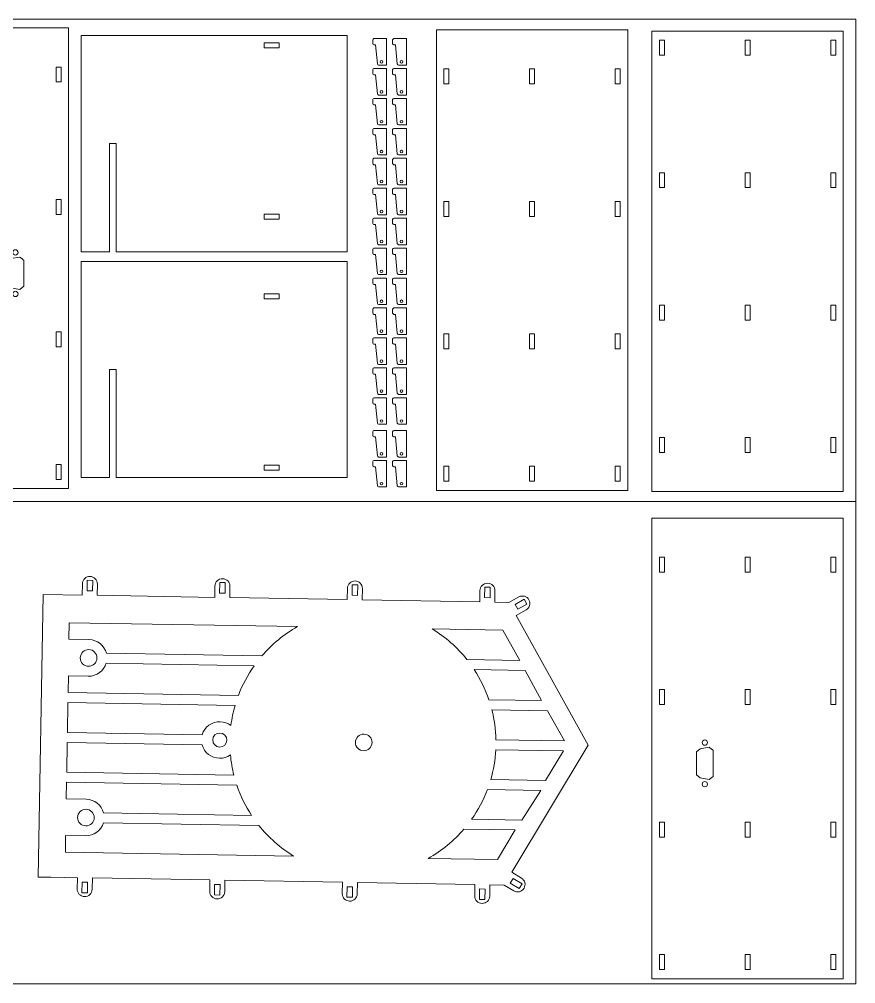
# Model space of a CAD drawing. Header units: inches. Extents: x -10 to 110, y -123 to -36.
# Drawn here: x 59.7 to 110, y -93.5 to -35.5 of the extents above; entities that cross this region are included whole.
import ezdxf

# ---------------------------------------------------------------- set-up
doc = ezdxf.new("R2010")
doc.units = ezdxf.units.IN
doc.header["$MEASUREMENT"] = 0
doc.layers.add('Layer 1', color=7, linetype='Continuous')

# ---------------------------------------------------------------- blocks, each defined once
blk = doc.blocks.new('block 7')
at = {"layer": 'Layer 1', "lineweight": 0}
for points in [[(63.796, -69.869), (63.807, -69.237), (64.138, -69.243), (64.127, -69.874), (63.796, -69.869)], [(71.761, -70.005), (71.772, -69.374), (72.104, -69.38), (72.093, -70.011), (71.761, -70.005)], [(79.727, -70.142), (79.738, -69.51), (80.069, -69.516), (80.058, -70.148), (79.727, -70.142)], [(87.692, -70.279), (87.703, -69.647), (88.035, -69.653), (88.024, -70.284), (87.692, -70.279)], [(89.522, -70.688), (90.074, -70.382), (90.235, -70.672), (89.682, -70.978), (89.522, -70.688)], [(63.484, -88.026), (63.495, -87.394), (63.827, -87.4), (63.816, -88.032), (63.484, -88.026)], [(71.792, -87.537), (71.781, -88.168), (71.45, -88.163), (71.461, -87.531), (71.792, -87.537)], [(89.234, -87.458), (89.404, -87.174), (89.946, -87.499), (89.775, -87.783), (89.234, -87.458)], [(79.758, -87.673), (79.747, -88.305), (79.415, -88.299), (79.426, -87.668), (79.758, -87.673)], [(87.723, -87.81), (87.712, -88.442), (87.381, -88.436), (87.391, -87.804), (87.723, -87.81)]]:
    blk.add_lwpolyline(points, dxfattribs=at)
for points, knots in [([(64.104, -87.821), (64.104, -87.821), (64.115, -87.141), (64.115, -87.141), (64.115, -87.141), (71.181, -87.262), (71.181, -87.262), (71.181, -87.262), (71.169, -87.942), (71.169, -87.942), (71.165, -88.191), (71.363, -88.396), (71.612, -88.4), (71.86, -88.404), (72.065, -88.206), (72.069, -87.957), (72.069, -87.957), (72.081, -87.278), (72.081, -87.278), (72.081, -87.278), (79.147, -87.399), (79.147, -87.399), (79.147, -87.399), (79.135, -88.079), (79.135, -88.079), (79.131, -88.327), (79.329, -88.532), (79.577, -88.536), (79.826, -88.541), (80.03, -88.343), (80.035, -88.094), (80.035, -88.094), (80.046, -87.414), (80.046, -87.414), (80.046, -87.414), (87.112, -87.536), (87.112, -87.536), (87.112, -87.536), (87.1, -88.215), (87.1, -88.215), (87.096, -88.464), (87.294, -88.669), (87.543, -88.673), (87.791, -88.677), (87.996, -88.479), (88, -88.231), (88, -88.231), (88.012, -87.551), (88.012, -87.551), (88.012, -87.551), (88.861, -87.566), (88.861, -87.566), (88.861, -87.566), (89.444, -87.916), (89.444, -87.916), (89.657, -88.044), (89.934, -87.975), (90.062, -87.762), (90.189, -87.548), (90.12, -87.272), (89.907, -87.144), (89.907, -87.144), (89.324, -86.794), (89.324, -86.794), (89.324, -86.794), (93.914, -79.151), (93.914, -79.151), (93.914, -79.151), (89.589, -71.355), (89.589, -71.355), (89.589, -71.355), (90.184, -71.025), (90.184, -71.025), (90.401, -70.905), (90.48, -70.631), (90.359, -70.413), (90.239, -70.196), (89.965, -70.118), (89.747, -70.238), (89.747, -70.238), (89.153, -70.568), (89.153, -70.568), (89.153, -70.568), (88.304, -70.554), (88.304, -70.554), (88.304, -70.554), (88.315, -69.874), (88.315, -69.874), (88.319, -69.625), (88.121, -69.42), (87.873, -69.416), (87.624, -69.412), (87.42, -69.61), (87.415, -69.858), (87.415, -69.858), (87.404, -70.538), (87.404, -70.538), (87.404, -70.538), (80.338, -70.417), (80.338, -70.417), (80.338, -70.417), (80.35, -69.737), (80.35, -69.737), (80.354, -69.488), (80.156, -69.284), (79.907, -69.279), (79.659, -69.275), (79.454, -69.473), (79.45, -69.721), (79.45, -69.721), (79.438, -70.401), (79.438, -70.401), (79.438, -70.401), (72.373, -70.28), (72.373, -70.28), (72.373, -70.28), (72.384, -69.6), (72.384, -69.6), (72.388, -69.352), (72.19, -69.147), (71.942, -69.143), (71.693, -69.138), (71.489, -69.336), (71.484, -69.585), (71.484, -69.585), (71.473, -70.265), (71.473, -70.265), (71.473, -70.265), (64.407, -70.143), (64.407, -70.143), (64.407, -70.143), (64.419, -69.464), (64.419, -69.464), (64.423, -69.215), (64.225, -69.01), (63.976, -69.006), (63.728, -69.002), (63.523, -69.2), (63.519, -69.448), (63.519, -69.448), (63.507, -70.128), (63.507, -70.128), (63.507, -70.128), (61.157, -70.088), (61.157, -70.088), (61.157, -70.088), (60.866, -87.085), (60.866, -87.085), (60.866, -87.085), (61.316, -87.093), (61.316, -87.093), (61.316, -87.093), (61.616, -87.098), (61.616, -87.098), (61.616, -87.098), (63.216, -87.125), (63.216, -87.125), (63.216, -87.125), (63.204, -87.805), (63.204, -87.805), (63.2, -88.054), (63.398, -88.259), (63.646, -88.263), (63.895, -88.267), (64.1, -88.069), (64.104, -87.821)], [0, 0, 0, 0, 1, 1, 1, 2, 2, 2, 3, 3, 3, 4, 4, 4, 5, 5, 5, 6, 6, 6, 7, 7, 7, 8, 8, 8, 9, 9, 9, 10, 10, 10, 11, 11, 11, 12, 12, 12, 13, 13, 13, 14, 14, 14, 15, 15, 15, 16, 16, 16, 17, 17, 17, 18, 18, 18, 19, 19, 19, 20, 20, 20, 21, 21, 21, 22, 22, 22, 23, 23, 23, 24, 24, 24, 25, 25, 25, 26, 26, 26, 27, 27, 27, 28, 28, 28, 29, 29, 29, 30, 30, 30, 31, 31, 31, 32, 32, 32, 33, 33, 33, 34, 34, 34, 35, 35, 35, 36, 36, 36, 37, 37, 37, 38, 38, 38, 39, 39, 39, 40, 40, 40, 41, 41, 41, 42, 42, 42, 43, 43, 43, 44, 44, 44, 45, 45, 45, 46, 46, 46, 47, 47, 47, 48, 48, 48, 49, 49, 49, 50, 50, 50, 51, 51, 51, 52, 52, 52, 53, 53, 53, 54, 54, 54, 55, 55, 55, 55]), ([(63.911, -72.808), (63.911, -72.808), (62.711, -72.788), (62.711, -72.788), (62.711, -72.788), (62.729, -71.788), (62.729, -71.788), (62.729, -71.788), (76.447, -72.023), (76.447, -72.023), (75.634, -72.483), (74.908, -73.081), (74.303, -73.787), (74.303, -73.787), (64.956, -73.626), (64.956, -73.626), (64.833, -73.162), (64.415, -72.817), (63.911, -72.808)], [0, 0, 0, 0, 1, 1, 1, 2, 2, 2, 3, 3, 3, 4, 4, 4, 5, 5, 5, 6, 6, 6, 6]), ([(88.786, -72.235), (88.786, -72.235), (89.811, -74.053), (89.811, -74.053), (89.811, -74.053), (86.629, -73.998), (86.629, -73.998), (86.048, -73.272), (85.343, -72.65), (84.546, -72.162), (84.546, -72.162), (88.786, -72.235), (88.786, -72.235)], [0, 0, 0, 0, 1, 1, 1, 2, 2, 2, 3, 3, 3, 4, 4, 4, 4]), ([(63.392, -73.899), (63.397, -73.623), (63.625, -73.403), (63.901, -73.408), (64.177, -73.413), (64.397, -73.641), (64.392, -73.917), (64.388, -74.193), (64.16, -74.413), (63.884, -74.408), (63.608, -74.403), (63.388, -74.176), (63.392, -73.899)], [0, 0, 0, 0, 1, 1, 1, 2, 2, 2, 3, 3, 3, 4, 4, 4, 4]), ([(62.674, -74.987), (62.674, -74.987), (63.874, -75.008), (63.874, -75.008), (64.377, -75.016), (64.807, -74.685), (64.945, -74.226), (64.945, -74.226), (73.842, -74.379), (73.842, -74.379), (73.455, -74.926), (73.134, -75.525), (72.893, -76.163), (72.893, -76.163), (62.657, -75.987), (62.657, -75.987), (62.657, -75.987), (62.674, -74.987), (62.674, -74.987)], [0, 0, 0, 0, 1, 1, 1, 2, 2, 2, 3, 3, 3, 4, 4, 4, 5, 5, 5, 6, 6, 6, 6]), ([(87.956, -76.421), (87.737, -75.775), (87.437, -75.166), (87.069, -74.606), (87.069, -74.606), (90.124, -74.658), (90.124, -74.658), (90.124, -74.658), (91.115, -76.475), (91.115, -76.475), (91.115, -76.475), (87.956, -76.421), (87.956, -76.421)], [0, 0, 0, 0, 1, 1, 1, 2, 2, 2, 3, 3, 3, 4, 4, 4, 4]), ([(62.615, -78.387), (62.615, -78.387), (62.646, -76.587), (62.646, -76.587), (62.646, -76.587), (72.695, -76.76), (72.695, -76.76), (72.581, -77.151), (72.498, -77.555), (72.445, -77.969), (72.264, -77.832), (72.039, -77.748), (71.794, -77.744), (71.289, -77.736), (70.857, -78.067), (70.719, -78.526), (70.719, -78.526), (62.615, -78.387), (62.615, -78.387)], [0, 0, 0, 0, 1, 1, 1, 2, 2, 2, 3, 3, 3, 4, 4, 4, 5, 5, 5, 6, 6, 6, 6]), ([(91.473, -77.082), (91.473, -77.082), (92.503, -78.9), (92.503, -78.9), (92.503, -78.9), (88.376, -78.829), (88.376, -78.829), (88.364, -78.208), (88.281, -77.604), (88.134, -77.024), (88.134, -77.024), (91.473, -77.082), (91.473, -77.082)], [0, 0, 0, 0, 1, 1, 1, 2, 2, 2, 3, 3, 3, 4, 4, 4, 4]), ([(71.783, -78.423), (72.017, -78.427), (72.204, -78.62), (72.2, -78.855), (72.196, -79.09), (72.003, -79.277), (71.768, -79.273), (71.533, -79.269), (71.346, -79.075), (71.35, -78.84), (71.355, -78.606), (71.548, -78.419), (71.783, -78.423)], [0, 0, 0, 0, 1, 1, 1, 2, 2, 2, 3, 3, 3, 4, 4, 4, 4]), ([(80.927, -79.001), (80.922, -79.277), (80.694, -79.497), (80.418, -79.492), (80.142, -79.488), (79.922, -79.26), (79.927, -78.984), (79.932, -78.708), (80.159, -78.488), (80.435, -78.493), (80.712, -78.497), (80.932, -78.725), (80.927, -79.001)], [0, 0, 0, 0, 1, 1, 1, 2, 2, 2, 3, 3, 3, 4, 4, 4, 4]), ([(62.574, -80.786), (62.574, -80.786), (62.605, -78.987), (62.605, -78.987), (62.605, -78.987), (70.708, -79.126), (70.708, -79.126), (70.831, -79.59), (71.251, -79.935), (71.757, -79.944), (72.001, -79.948), (72.229, -79.872), (72.414, -79.741), (72.453, -80.157), (72.523, -80.564), (72.623, -80.959), (72.623, -80.959), (62.574, -80.786), (62.574, -80.786)], [0, 0, 0, 0, 1, 1, 1, 2, 2, 2, 3, 3, 3, 4, 4, 4, 5, 5, 5, 6, 6, 6, 6]), ([(92.44, -79.499), (92.44, -79.499), (91.35, -81.28), (91.35, -81.28), (91.35, -81.28), (88.062, -81.224), (88.062, -81.224), (88.228, -80.65), (88.332, -80.049), (88.366, -79.429), (88.366, -79.429), (92.44, -79.499), (92.44, -79.499)], [0, 0, 0, 0, 1, 1, 1, 2, 2, 2, 3, 3, 3, 4, 4, 4, 4]), ([(63.747, -82.407), (63.747, -82.407), (62.547, -82.386), (62.547, -82.386), (62.547, -82.386), (62.564, -81.386), (62.564, -81.386), (62.564, -81.386), (72.801, -81.562), (72.801, -81.562), (73.02, -82.208), (73.319, -82.817), (73.687, -83.377), (73.687, -83.377), (64.791, -83.225), (64.791, -83.225), (64.668, -82.761), (64.25, -82.415), (63.747, -82.407)], [0, 0, 0, 0, 1, 1, 1, 2, 2, 2, 3, 3, 3, 4, 4, 4, 5, 5, 5, 6, 6, 6, 6]), ([(91.066, -81.875), (91.066, -81.875), (89.937, -83.656), (89.937, -83.656), (89.937, -83.656), (86.915, -83.604), (86.915, -83.604), (87.302, -83.057), (87.622, -82.458), (87.863, -81.821), (87.863, -81.821), (91.066, -81.875), (91.066, -81.875)], [0, 0, 0, 0, 1, 1, 1, 2, 2, 2, 3, 3, 3, 4, 4, 4, 4]), ([(63.228, -83.498), (63.232, -83.222), (63.46, -83.002), (63.736, -83.007), (64.012, -83.011), (64.232, -83.239), (64.228, -83.515), (64.223, -83.791), (63.995, -84.011), (63.719, -84.006), (63.443, -84.002), (63.223, -83.774), (63.228, -83.498)], [0, 0, 0, 0, 1, 1, 1, 2, 2, 2, 3, 3, 3, 4, 4, 4, 4]), ([(62.509, -84.586), (62.509, -84.586), (63.709, -84.606), (63.709, -84.606), (64.212, -84.615), (64.642, -84.284), (64.781, -83.825), (64.781, -83.825), (74.128, -83.985), (74.128, -83.985), (74.709, -84.711), (75.413, -85.333), (76.211, -85.821), (76.211, -85.821), (62.492, -85.586), (62.492, -85.586), (62.492, -85.586), (62.509, -84.586), (62.509, -84.586)], [0, 0, 0, 0, 1, 1, 1, 2, 2, 2, 3, 3, 3, 4, 4, 4, 5, 5, 5, 6, 6, 6, 6]), ([(84.309, -85.96), (85.123, -85.5), (85.849, -84.902), (86.454, -84.197), (86.454, -84.197), (89.531, -84.249), (89.531, -84.249), (89.531, -84.249), (88.463, -86.031), (88.463, -86.031), (88.463, -86.031), (84.309, -85.96), (84.309, -85.96)], [0, 0, 0, 0, 1, 1, 1, 2, 2, 2, 3, 3, 3, 4, 4, 4, 4])]:
    blk.add_open_spline(points, degree=3, knots=knots, dxfattribs=at)
blk = doc.blocks.new('block 9')
at = {"layer": 'Layer 1', "lineweight": 0}
for points in [[(62.684, -63.72), (51.184, -63.72), (51.184, -36.02), (62.684, -36.02), (62.684, -63.72), (62.684, -63.72)], [(51.634, -38.82), (51.634, -39.27), (51.934, -39.27), (51.934, -38.37), (51.634, -38.37), (51.634, -38.82)], [(57.084, -38.82), (57.084, -38.37), (56.784, -38.37), (56.784, -39.27), (57.084, -39.27), (57.084, -38.82)], [(62.234, -38.82), (62.234, -38.37), (61.934, -38.37), (61.934, -39.27), (62.234, -39.27), (62.234, -38.82)], [(51.634, -46.787), (51.634, -47.237), (51.934, -47.237), (51.934, -46.337), (51.634, -46.337), (51.634, -46.787)], [(57.084, -46.787), (57.084, -46.337), (56.784, -46.337), (56.784, -47.237), (57.084, -47.237), (57.084, -46.787)], [(62.234, -46.787), (62.234, -46.337), (61.934, -46.337), (61.934, -47.237), (62.234, -47.237), (62.234, -46.787)], [(51.634, -54.754), (51.634, -55.204), (51.934, -55.204), (51.934, -54.304), (51.634, -54.304), (51.634, -54.754)], [(57.084, -54.754), (57.084, -54.304), (56.784, -54.304), (56.784, -55.204), (57.084, -55.204), (57.084, -54.754)], [(62.234, -54.754), (62.234, -54.304), (61.934, -54.304), (61.934, -55.204), (62.234, -55.204), (62.234, -54.754)], [(51.634, -62.72), (51.634, -63.17), (51.934, -63.17), (51.934, -62.27), (51.634, -62.27), (51.634, -62.72)], [(57.084, -62.72), (57.084, -62.27), (56.784, -62.27), (56.784, -63.17), (57.084, -63.17), (57.084, -62.72)], [(62.234, -62.72), (62.234, -62.27), (61.934, -62.27), (61.934, -63.17), (62.234, -63.17), (62.234, -62.72)]]:
    blk.add_lwpolyline(points, dxfattribs=at)
for points, knots in [([(59.747, -49.801), (59.747, -49.801), (59.987, -49.989), (59.987, -49.983), (59.987, -49.977), (59.987, -51.553), (59.987, -51.553), (59.987, -51.553), (59.747, -51.741), (59.747, -51.741), (59.747, -51.741), (59.212, -51.646), (59.212, -51.646), (59.212, -51.646), (58.993, -51.461), (58.993, -51.461), (58.993, -51.461), (58.993, -50.077), (58.993, -50.077), (58.993, -50.077), (59.206, -49.891), (59.206, -49.891), (59.206, -49.891), (59.747, -49.801), (59.747, -49.801)], [0, 0, 0, 0, 1, 1, 1, 2, 2, 2, 3, 3, 3, 4, 4, 4, 5, 5, 5, 6, 6, 6, 7, 7, 7, 8, 8, 8, 8]), ([(59.493, -49.68), (59.405, -49.68), (59.333, -49.609), (59.333, -49.52), (59.333, -49.432), (59.405, -49.36), (59.493, -49.36), (59.581, -49.36), (59.653, -49.432), (59.653, -49.52), (59.653, -49.609), (59.581, -49.68), (59.493, -49.68)], [0, 0, 0, 0, 1, 1, 1, 2, 2, 2, 3, 3, 3, 4, 4, 4, 4]), ([(59.493, -52.18), (59.405, -52.18), (59.333, -52.109), (59.333, -52.02), (59.333, -51.932), (59.405, -51.86), (59.493, -51.86), (59.581, -51.86), (59.653, -51.932), (59.653, -52.02), (59.653, -52.109), (59.581, -52.18), (59.493, -52.18)], [0, 0, 0, 0, 1, 1, 1, 2, 2, 2, 3, 3, 3, 4, 4, 4, 4])]:
    blk.add_open_spline(points, degree=3, knots=knots, dxfattribs=at)

msp = doc.modelspace()

# ---------------------------------------------------------------- linework, layer by layer
at = {"layer": 'Layer 1', "lineweight": 0}
for p, q in [((110, -64.5), (-10, -64.5)), ((110, -93.5), (110, -64.5)), ((97.755, -93.199), (97.755, -65.5)), ((97.755, -65.5), (109.255, -65.5)), ((109.255, -65.5), (109.255, -93.199)), ((98.505, -67.85), (98.205, -67.85)), ((98.205, -67.85), (98.205, -68.3)), ((98.505, -68.75), (98.505, -67.85)), ((103.655, -67.85), (103.355, -67.85)), ((103.355, -67.85), (103.355, -68.75)), ((103.655, -68.3), (103.655, -67.85)), ((108.805, -67.85), (108.505, -67.85)), ((108.505, -67.85), (108.505, -68.75)), ((108.805, -68.3), (108.805, -67.85)), ((98.205, -68.3), (98.205, -68.75)), ((103.655, -68.75), (103.655, -68.3)), ((108.805, -68.75), (108.805, -68.3)), ((98.205, -68.75), (98.505, -68.75)), ((103.355, -68.75), (103.655, -68.75)), ((108.505, -68.75), (108.805, -68.75)), ((98.505, -75.816), (98.205, -75.816)), ((98.205, -75.816), (98.205, -76.266)), ((98.505, -76.716), (98.505, -75.816)), ((103.655, -75.816), (103.355, -75.816)), ((103.355, -75.816), (103.355, -76.716)), ((103.655, -76.266), (103.655, -75.816)), ((108.805, -75.816), (108.505, -75.816)), ((108.505, -75.816), (108.505, -76.716)), ((108.805, -76.266), (108.805, -75.816)), ((98.205, -76.266), (98.205, -76.716)), ((103.655, -76.716), (103.655, -76.266)), ((108.805, -76.716), (108.805, -76.266)), ((98.205, -76.716), (98.505, -76.716)), ((103.355, -76.716), (103.655, -76.716)), ((108.505, -76.716), (108.805, -76.716)), ((98.505, -83.783), (98.205, -83.783)), ((98.205, -83.783), (98.205, -84.233)), ((98.505, -84.683), (98.505, -83.783)), ((103.655, -83.783), (103.355, -83.783)), ((103.355, -83.783), (103.355, -84.683)), ((103.655, -84.233), (103.655, -83.783)), ((108.805, -83.783), (108.505, -83.783)), ((108.505, -83.783), (108.505, -84.683)), ((108.805, -84.233), (108.805, -83.783)), ((98.205, -84.233), (98.205, -84.683)), ((103.655, -84.683), (103.655, -84.233)), ((108.805, -84.683), (108.805, -84.233)), ((98.205, -84.683), (98.505, -84.683)), ((103.355, -84.683), (103.655, -84.683)), ((108.505, -84.683), (108.805, -84.683)), ((98.505, -91.75), (98.205, -91.75)), ((98.205, -91.75), (98.205, -92.2)), ((98.205, -92.2), (98.205, -92.65)), ((98.505, -92.65), (98.505, -91.75)), ((103.655, -91.75), (103.355, -91.75)), ((103.355, -91.75), (103.355, -92.65)), ((103.655, -92.2), (103.655, -91.75)), ((103.655, -92.65), (103.655, -92.2)), ((108.805, -91.75), (108.505, -91.75)), ((108.505, -91.75), (108.505, -92.65)), ((108.805, -92.2), (108.805, -91.75)), ((108.805, -92.65), (108.805, -92.2)), ((98.205, -92.65), (98.505, -92.65)), ((103.355, -92.65), (103.655, -92.65)), ((108.505, -92.65), (108.805, -92.65)), ((109.255, -93.199), (97.755, -93.199)), ((109.255, -93.199), (109.255, -93.199)), ((-10, -93.5), (110, -93.5))]:
    msp.add_line(p, q, dxfattribs=at)
for points in [[(110, -64.5), (-10, -64.5), (-10, -35.5), (110, -35.5), (110, -64.5)], [(63.439, -49.476), (65.139, -49.476), (65.139, -42.976), (65.539, -42.976), (65.539, -49.476), (79.439, -49.476), (79.439, -36.476), (63.439, -36.476), (63.439, -49.476)], [(96.295, -63.834), (84.795, -63.834), (84.795, -36.135), (96.295, -36.135), (96.295, -63.834)], [(97.755, -36.209), (109.255, -36.209), (109.255, -63.908), (97.755, -63.908), (97.755, -36.209), (97.755, -36.209)], [(74.436, -36.926), (75.354, -36.926), (75.354, -37.226), (74.436, -37.226), (74.436, -36.926)], [(98.205, -37.208), (98.205, -37.658), (98.505, -37.658), (98.505, -36.758), (98.205, -36.758), (98.205, -37.208)], [(103.355, -37.208), (103.355, -37.658), (103.655, -37.658), (103.655, -36.758), (103.355, -36.758), (103.355, -37.208)], [(108.805, -37.208), (108.805, -36.758), (108.505, -36.758), (108.505, -37.658), (108.805, -37.658), (108.805, -37.208)], [(85.245, -38.935), (85.245, -39.385), (85.545, -39.385), (85.545, -38.485), (85.245, -38.485), (85.245, -38.935)], [(90.695, -38.935), (90.695, -38.485), (90.395, -38.485), (90.395, -39.385), (90.695, -39.385), (90.695, -38.935)], [(95.845, -38.935), (95.845, -38.485), (95.545, -38.485), (95.545, -39.385), (95.845, -39.385), (95.845, -38.935)], [(98.205, -45.175), (98.205, -45.625), (98.505, -45.625), (98.505, -44.725), (98.205, -44.725), (98.205, -45.175)], [(103.355, -45.175), (103.355, -45.625), (103.655, -45.625), (103.655, -44.725), (103.355, -44.725), (103.355, -45.175)], [(108.805, -45.175), (108.805, -44.725), (108.505, -44.725), (108.505, -45.625), (108.805, -45.625), (108.805, -45.175)], [(85.245, -46.901), (85.245, -47.351), (85.545, -47.351), (85.545, -46.451), (85.245, -46.451), (85.245, -46.901)], [(90.695, -46.901), (90.695, -46.451), (90.395, -46.451), (90.395, -47.351), (90.695, -47.351), (90.695, -46.901)], [(95.845, -46.901), (95.845, -46.451), (95.545, -46.451), (95.545, -47.351), (95.845, -47.351), (95.845, -46.901)], [(74.436, -47.226), (75.354, -47.226), (75.354, -47.526), (74.436, -47.526), (74.436, -47.226)], [(63.439, -50.059), (63.439, -63.059), (65.139, -63.059), (65.139, -56.559), (65.539, -56.559), (65.539, -63.059), (79.439, -63.059), (79.439, -50.059), (63.439, -50.059), (63.439, -50.059)], [(74.436, -52.009), (75.354, -52.009), (75.354, -52.309), (74.436, -52.309), (74.436, -52.009)], [(98.205, -53.142), (98.205, -53.592), (98.505, -53.592), (98.505, -52.692), (98.205, -52.692), (98.205, -53.142)], [(103.355, -53.142), (103.355, -53.592), (103.655, -53.592), (103.655, -52.692), (103.355, -52.692), (103.355, -53.142)], [(108.805, -53.142), (108.805, -52.692), (108.505, -52.692), (108.505, -53.592), (108.805, -53.592), (108.805, -53.142)], [(85.245, -54.868), (85.245, -55.318), (85.545, -55.318), (85.545, -54.418), (85.245, -54.418), (85.245, -54.868)], [(90.695, -54.868), (90.695, -54.418), (90.395, -54.418), (90.395, -55.318), (90.695, -55.318), (90.695, -54.868)], [(95.845, -54.868), (95.845, -54.418), (95.545, -54.418), (95.545, -55.318), (95.845, -55.318), (95.845, -54.868)], [(98.205, -61.108), (98.205, -61.558), (98.505, -61.558), (98.505, -60.658), (98.205, -60.658), (98.205, -61.108)], [(103.355, -61.108), (103.355, -61.558), (103.655, -61.558), (103.655, -60.658), (103.355, -60.658), (103.355, -61.108)], [(108.805, -61.108), (108.805, -60.658), (108.505, -60.658), (108.505, -61.558), (108.805, -61.558), (108.805, -61.108)], [(74.436, -62.309), (75.354, -62.309), (75.354, -62.609), (74.436, -62.609), (74.436, -62.309)], [(85.245, -62.835), (85.245, -63.285), (85.545, -63.285), (85.545, -62.385), (85.245, -62.385), (85.245, -62.835)], [(90.695, -62.835), (90.695, -62.385), (90.395, -62.385), (90.395, -63.285), (90.695, -63.285), (90.695, -62.835)], [(95.845, -62.835), (95.845, -62.385), (95.545, -62.385), (95.545, -63.285), (95.845, -63.285), (95.845, -62.835)]]:
    msp.add_lwpolyline(points, dxfattribs=at)
for points, knots in [([(81.799, -38.257), (81.799, -38.257), (81.319, -38.257), (81.319, -38.257), (81.282, -38.25), (81.253, -38.221), (81.247, -38.185), (81.247, -38.185), (81.136, -37.045), (81.136, -37.045), (81.136, -37.045), (81.04, -37.045), (81.04, -37.045), (81.003, -37.038), (80.974, -37.009), (80.968, -36.973), (80.968, -36.973), (80.968, -36.733), (80.968, -36.733), (80.974, -36.696), (81.003, -36.668), (81.04, -36.661), (81.04, -36.661), (81.79, -36.661), (81.79, -36.661), (81.79, -36.661), (81.799, -38.257), (81.799, -38.257)], [0, 0, 0, 0, 1, 1, 1, 2, 2, 2, 3, 3, 3, 4, 4, 4, 5, 5, 5, 6, 6, 6, 7, 7, 7, 8, 8, 8, 9, 9, 9, 9]), ([(82.998, -38.257), (82.998, -38.257), (82.518, -38.257), (82.518, -38.257), (82.482, -38.25), (82.453, -38.221), (82.446, -38.185), (82.446, -38.185), (82.335, -37.045), (82.335, -37.045), (82.335, -37.045), (82.239, -37.045), (82.239, -37.045), (82.203, -37.038), (82.174, -37.009), (82.167, -36.973), (82.167, -36.973), (82.167, -36.733), (82.167, -36.733), (82.174, -36.696), (82.203, -36.668), (82.239, -36.661), (82.239, -36.661), (82.989, -36.661), (82.989, -36.661), (82.989, -36.661), (82.998, -38.257), (82.998, -38.257)], [0, 0, 0, 0, 1, 1, 1, 2, 2, 2, 3, 3, 3, 4, 4, 4, 5, 5, 5, 6, 6, 6, 7, 7, 7, 8, 8, 8, 9, 9, 9, 9]), ([(81.421, -38.059), (81.421, -38.016), (81.455, -37.981), (81.499, -37.981), (81.542, -37.981), (81.577, -38.016), (81.577, -38.059), (81.577, -38.102), (81.542, -38.137), (81.499, -38.137), (81.455, -38.137), (81.421, -38.102), (81.421, -38.059)], [0, 0, 0, 0, 1, 1, 1, 2, 2, 2, 3, 3, 3, 4, 4, 4, 4]), ([(82.62, -38.059), (82.62, -38.016), (82.655, -37.981), (82.698, -37.981), (82.741, -37.981), (82.776, -38.016), (82.776, -38.059), (82.776, -38.102), (82.741, -38.137), (82.698, -38.137), (82.655, -38.137), (82.62, -38.102), (82.62, -38.059)], [0, 0, 0, 0, 1, 1, 1, 2, 2, 2, 3, 3, 3, 4, 4, 4, 4]), ([(81.799, -40.057), (81.799, -40.057), (81.319, -40.057), (81.319, -40.057), (81.282, -40.05), (81.253, -40.021), (81.247, -39.985), (81.247, -39.985), (81.136, -38.845), (81.136, -38.845), (81.136, -38.845), (81.04, -38.845), (81.04, -38.845), (81.003, -38.838), (80.974, -38.809), (80.968, -38.773), (80.968, -38.773), (80.968, -38.533), (80.968, -38.533), (80.974, -38.496), (81.003, -38.468), (81.04, -38.461), (81.04, -38.461), (81.79, -38.461), (81.79, -38.461), (81.79, -38.461), (81.799, -40.057), (81.799, -40.057)], [0, 0, 0, 0, 1, 1, 1, 2, 2, 2, 3, 3, 3, 4, 4, 4, 5, 5, 5, 6, 6, 6, 7, 7, 7, 8, 8, 8, 9, 9, 9, 9]), ([(82.998, -40.057), (82.998, -40.057), (82.518, -40.057), (82.518, -40.057), (82.482, -40.05), (82.453, -40.021), (82.446, -39.985), (82.446, -39.985), (82.335, -38.845), (82.335, -38.845), (82.335, -38.845), (82.239, -38.845), (82.239, -38.845), (82.203, -38.838), (82.174, -38.809), (82.167, -38.773), (82.167, -38.773), (82.167, -38.533), (82.167, -38.533), (82.174, -38.496), (82.203, -38.468), (82.239, -38.461), (82.239, -38.461), (82.989, -38.461), (82.989, -38.461), (82.989, -38.461), (82.998, -40.057), (82.998, -40.057)], [0, 0, 0, 0, 1, 1, 1, 2, 2, 2, 3, 3, 3, 4, 4, 4, 5, 5, 5, 6, 6, 6, 7, 7, 7, 8, 8, 8, 9, 9, 9, 9]), ([(81.421, -39.859), (81.421, -39.816), (81.455, -39.781), (81.499, -39.781), (81.542, -39.781), (81.577, -39.816), (81.577, -39.859), (81.577, -39.902), (81.542, -39.937), (81.499, -39.937), (81.455, -39.937), (81.421, -39.902), (81.421, -39.859)], [0, 0, 0, 0, 1, 1, 1, 2, 2, 2, 3, 3, 3, 4, 4, 4, 4]), ([(82.62, -39.859), (82.62, -39.816), (82.655, -39.781), (82.698, -39.781), (82.741, -39.781), (82.776, -39.816), (82.776, -39.859), (82.776, -39.902), (82.741, -39.937), (82.698, -39.937), (82.655, -39.937), (82.62, -39.902), (82.62, -39.859)], [0, 0, 0, 0, 1, 1, 1, 2, 2, 2, 3, 3, 3, 4, 4, 4, 4]), ([(81.799, -41.857), (81.799, -41.857), (81.319, -41.857), (81.319, -41.857), (81.282, -41.85), (81.253, -41.821), (81.247, -41.785), (81.247, -41.785), (81.136, -40.645), (81.136, -40.645), (81.136, -40.645), (81.04, -40.645), (81.04, -40.645), (81.003, -40.638), (80.974, -40.609), (80.968, -40.573), (80.968, -40.573), (80.968, -40.333), (80.968, -40.333), (80.974, -40.296), (81.003, -40.268), (81.04, -40.261), (81.04, -40.261), (81.79, -40.261), (81.79, -40.261), (81.79, -40.261), (81.799, -41.857), (81.799, -41.857)], [0, 0, 0, 0, 1, 1, 1, 2, 2, 2, 3, 3, 3, 4, 4, 4, 5, 5, 5, 6, 6, 6, 7, 7, 7, 8, 8, 8, 9, 9, 9, 9]), ([(82.998, -41.857), (82.998, -41.857), (82.518, -41.857), (82.518, -41.857), (82.482, -41.85), (82.453, -41.821), (82.446, -41.785), (82.446, -41.785), (82.335, -40.645), (82.335, -40.645), (82.335, -40.645), (82.239, -40.645), (82.239, -40.645), (82.203, -40.638), (82.174, -40.609), (82.167, -40.573), (82.167, -40.573), (82.167, -40.333), (82.167, -40.333), (82.174, -40.296), (82.203, -40.268), (82.239, -40.261), (82.239, -40.261), (82.989, -40.261), (82.989, -40.261), (82.989, -40.261), (82.998, -41.857), (82.998, -41.857)], [0, 0, 0, 0, 1, 1, 1, 2, 2, 2, 3, 3, 3, 4, 4, 4, 5, 5, 5, 6, 6, 6, 7, 7, 7, 8, 8, 8, 9, 9, 9, 9]), ([(81.421, -41.659), (81.421, -41.616), (81.455, -41.581), (81.499, -41.581), (81.542, -41.581), (81.577, -41.616), (81.577, -41.659), (81.577, -41.702), (81.542, -41.737), (81.499, -41.737), (81.455, -41.737), (81.421, -41.702), (81.421, -41.659)], [0, 0, 0, 0, 1, 1, 1, 2, 2, 2, 3, 3, 3, 4, 4, 4, 4]), ([(82.62, -41.659), (82.62, -41.616), (82.655, -41.581), (82.698, -41.581), (82.741, -41.581), (82.776, -41.616), (82.776, -41.659), (82.776, -41.702), (82.741, -41.737), (82.698, -41.737), (82.655, -41.737), (82.62, -41.702), (82.62, -41.659)], [0, 0, 0, 0, 1, 1, 1, 2, 2, 2, 3, 3, 3, 4, 4, 4, 4]), ([(81.799, -43.657), (81.799, -43.657), (81.319, -43.657), (81.319, -43.657), (81.282, -43.65), (81.253, -43.621), (81.247, -43.585), (81.247, -43.585), (81.136, -42.445), (81.136, -42.445), (81.136, -42.445), (81.04, -42.445), (81.04, -42.445), (81.003, -42.438), (80.974, -42.409), (80.968, -42.373), (80.968, -42.373), (80.968, -42.133), (80.968, -42.133), (80.974, -42.096), (81.003, -42.068), (81.04, -42.061), (81.04, -42.061), (81.79, -42.061), (81.79, -42.061), (81.79, -42.061), (81.799, -43.657), (81.799, -43.657)], [0, 0, 0, 0, 1, 1, 1, 2, 2, 2, 3, 3, 3, 4, 4, 4, 5, 5, 5, 6, 6, 6, 7, 7, 7, 8, 8, 8, 9, 9, 9, 9]), ([(82.998, -43.657), (82.998, -43.657), (82.518, -43.657), (82.518, -43.657), (82.482, -43.65), (82.453, -43.621), (82.446, -43.585), (82.446, -43.585), (82.335, -42.445), (82.335, -42.445), (82.335, -42.445), (82.239, -42.445), (82.239, -42.445), (82.203, -42.438), (82.174, -42.409), (82.167, -42.373), (82.167, -42.373), (82.167, -42.133), (82.167, -42.133), (82.174, -42.096), (82.203, -42.068), (82.239, -42.061), (82.239, -42.061), (82.989, -42.061), (82.989, -42.061), (82.989, -42.061), (82.998, -43.657), (82.998, -43.657)], [0, 0, 0, 0, 1, 1, 1, 2, 2, 2, 3, 3, 3, 4, 4, 4, 5, 5, 5, 6, 6, 6, 7, 7, 7, 8, 8, 8, 9, 9, 9, 9]), ([(81.421, -43.459), (81.421, -43.416), (81.455, -43.381), (81.499, -43.381), (81.542, -43.381), (81.577, -43.416), (81.577, -43.459), (81.577, -43.502), (81.542, -43.537), (81.499, -43.537), (81.455, -43.537), (81.421, -43.502), (81.421, -43.459)], [0, 0, 0, 0, 1, 1, 1, 2, 2, 2, 3, 3, 3, 4, 4, 4, 4]), ([(82.62, -43.459), (82.62, -43.416), (82.655, -43.381), (82.698, -43.381), (82.741, -43.381), (82.776, -43.416), (82.776, -43.459), (82.776, -43.502), (82.741, -43.537), (82.698, -43.537), (82.655, -43.537), (82.62, -43.502), (82.62, -43.459)], [0, 0, 0, 0, 1, 1, 1, 2, 2, 2, 3, 3, 3, 4, 4, 4, 4]), ([(81.799, -45.457), (81.799, -45.457), (81.319, -45.457), (81.319, -45.457), (81.282, -45.45), (81.253, -45.421), (81.247, -45.385), (81.247, -45.385), (81.136, -44.245), (81.136, -44.245), (81.136, -44.245), (81.04, -44.245), (81.04, -44.245), (81.003, -44.238), (80.974, -44.209), (80.968, -44.173), (80.968, -44.173), (80.968, -43.933), (80.968, -43.933), (80.974, -43.896), (81.003, -43.868), (81.04, -43.861), (81.04, -43.861), (81.79, -43.861), (81.79, -43.861), (81.79, -43.861), (81.799, -45.457), (81.799, -45.457)], [0, 0, 0, 0, 1, 1, 1, 2, 2, 2, 3, 3, 3, 4, 4, 4, 5, 5, 5, 6, 6, 6, 7, 7, 7, 8, 8, 8, 9, 9, 9, 9]), ([(82.998, -45.457), (82.998, -45.457), (82.518, -45.457), (82.518, -45.457), (82.482, -45.45), (82.453, -45.421), (82.446, -45.385), (82.446, -45.385), (82.335, -44.245), (82.335, -44.245), (82.335, -44.245), (82.239, -44.245), (82.239, -44.245), (82.203, -44.238), (82.174, -44.209), (82.167, -44.173), (82.167, -44.173), (82.167, -43.933), (82.167, -43.933), (82.174, -43.896), (82.203, -43.868), (82.239, -43.861), (82.239, -43.861), (82.989, -43.861), (82.989, -43.861), (82.989, -43.861), (82.998, -45.457), (82.998, -45.457)], [0, 0, 0, 0, 1, 1, 1, 2, 2, 2, 3, 3, 3, 4, 4, 4, 5, 5, 5, 6, 6, 6, 7, 7, 7, 8, 8, 8, 9, 9, 9, 9]), ([(81.421, -45.259), (81.421, -45.216), (81.455, -45.181), (81.499, -45.181), (81.542, -45.181), (81.577, -45.216), (81.577, -45.259), (81.577, -45.302), (81.542, -45.337), (81.499, -45.337), (81.455, -45.337), (81.421, -45.302), (81.421, -45.259)], [0, 0, 0, 0, 1, 1, 1, 2, 2, 2, 3, 3, 3, 4, 4, 4, 4]), ([(82.62, -45.259), (82.62, -45.216), (82.655, -45.181), (82.698, -45.181), (82.741, -45.181), (82.776, -45.216), (82.776, -45.259), (82.776, -45.302), (82.741, -45.337), (82.698, -45.337), (82.655, -45.337), (82.62, -45.302), (82.62, -45.259)], [0, 0, 0, 0, 1, 1, 1, 2, 2, 2, 3, 3, 3, 4, 4, 4, 4]), ([(81.799, -47.257), (81.799, -47.257), (81.319, -47.257), (81.319, -47.257), (81.282, -47.25), (81.253, -47.221), (81.247, -47.185), (81.247, -47.185), (81.136, -46.045), (81.136, -46.045), (81.136, -46.045), (81.04, -46.045), (81.04, -46.045), (81.003, -46.038), (80.974, -46.009), (80.968, -45.973), (80.968, -45.973), (80.968, -45.733), (80.968, -45.733), (80.974, -45.696), (81.003, -45.668), (81.04, -45.661), (81.04, -45.661), (81.79, -45.661), (81.79, -45.661), (81.79, -45.661), (81.799, -47.257), (81.799, -47.257)], [0, 0, 0, 0, 1, 1, 1, 2, 2, 2, 3, 3, 3, 4, 4, 4, 5, 5, 5, 6, 6, 6, 7, 7, 7, 8, 8, 8, 9, 9, 9, 9]), ([(82.998, -47.257), (82.998, -47.257), (82.518, -47.257), (82.518, -47.257), (82.482, -47.25), (82.453, -47.221), (82.446, -47.185), (82.446, -47.185), (82.335, -46.045), (82.335, -46.045), (82.335, -46.045), (82.239, -46.045), (82.239, -46.045), (82.203, -46.038), (82.174, -46.009), (82.167, -45.973), (82.167, -45.973), (82.167, -45.733), (82.167, -45.733), (82.174, -45.696), (82.203, -45.668), (82.239, -45.661), (82.239, -45.661), (82.989, -45.661), (82.989, -45.661), (82.989, -45.661), (82.998, -47.257), (82.998, -47.257)], [0, 0, 0, 0, 1, 1, 1, 2, 2, 2, 3, 3, 3, 4, 4, 4, 5, 5, 5, 6, 6, 6, 7, 7, 7, 8, 8, 8, 9, 9, 9, 9]), ([(81.799, -49.057), (81.799, -49.057), (81.319, -49.057), (81.319, -49.057), (81.282, -49.05), (81.253, -49.021), (81.247, -48.985), (81.247, -48.985), (81.136, -47.845), (81.136, -47.845), (81.136, -47.845), (81.04, -47.845), (81.04, -47.845), (81.003, -47.838), (80.974, -47.809), (80.968, -47.773), (80.968, -47.773), (80.968, -47.533), (80.968, -47.533), (80.974, -47.496), (81.003, -47.468), (81.04, -47.461), (81.04, -47.461), (81.79, -47.461), (81.79, -47.461), (81.79, -47.461), (81.799, -49.057), (81.799, -49.057)], [0, 0, 0, 0, 1, 1, 1, 2, 2, 2, 3, 3, 3, 4, 4, 4, 5, 5, 5, 6, 6, 6, 7, 7, 7, 8, 8, 8, 9, 9, 9, 9]), ([(81.421, -47.059), (81.421, -47.016), (81.455, -46.981), (81.499, -46.981), (81.542, -46.981), (81.577, -47.016), (81.577, -47.059), (81.577, -47.102), (81.542, -47.137), (81.499, -47.137), (81.455, -47.137), (81.421, -47.102), (81.421, -47.059)], [0, 0, 0, 0, 1, 1, 1, 2, 2, 2, 3, 3, 3, 4, 4, 4, 4]), ([(82.998, -49.057), (82.998, -49.057), (82.518, -49.057), (82.518, -49.057), (82.482, -49.05), (82.453, -49.021), (82.446, -48.985), (82.446, -48.985), (82.335, -47.845), (82.335, -47.845), (82.335, -47.845), (82.239, -47.845), (82.239, -47.845), (82.203, -47.838), (82.174, -47.809), (82.167, -47.773), (82.167, -47.773), (82.167, -47.533), (82.167, -47.533), (82.174, -47.496), (82.203, -47.468), (82.239, -47.461), (82.239, -47.461), (82.989, -47.461), (82.989, -47.461), (82.989, -47.461), (82.998, -49.057), (82.998, -49.057)], [0, 0, 0, 0, 1, 1, 1, 2, 2, 2, 3, 3, 3, 4, 4, 4, 5, 5, 5, 6, 6, 6, 7, 7, 7, 8, 8, 8, 9, 9, 9, 9]), ([(82.62, -47.059), (82.62, -47.016), (82.655, -46.981), (82.698, -46.981), (82.741, -46.981), (82.776, -47.016), (82.776, -47.059), (82.776, -47.102), (82.741, -47.137), (82.698, -47.137), (82.655, -47.137), (82.62, -47.102), (82.62, -47.059)], [0, 0, 0, 0, 1, 1, 1, 2, 2, 2, 3, 3, 3, 4, 4, 4, 4]), ([(81.799, -50.857), (81.799, -50.857), (81.319, -50.857), (81.319, -50.857), (81.282, -50.85), (81.253, -50.821), (81.247, -50.785), (81.247, -50.785), (81.136, -49.645), (81.136, -49.645), (81.136, -49.645), (81.04, -49.645), (81.04, -49.645), (81.003, -49.638), (80.974, -49.609), (80.968, -49.573), (80.968, -49.573), (80.968, -49.333), (80.968, -49.333), (80.974, -49.296), (81.003, -49.268), (81.04, -49.261), (81.04, -49.261), (81.79, -49.261), (81.79, -49.261), (81.79, -49.261), (81.799, -50.857), (81.799, -50.857)], [0, 0, 0, 0, 1, 1, 1, 2, 2, 2, 3, 3, 3, 4, 4, 4, 5, 5, 5, 6, 6, 6, 7, 7, 7, 8, 8, 8, 9, 9, 9, 9]), ([(81.421, -48.859), (81.421, -48.816), (81.455, -48.781), (81.499, -48.781), (81.542, -48.781), (81.577, -48.816), (81.577, -48.859), (81.577, -48.902), (81.542, -48.937), (81.499, -48.937), (81.455, -48.937), (81.421, -48.902), (81.421, -48.859)], [0, 0, 0, 0, 1, 1, 1, 2, 2, 2, 3, 3, 3, 4, 4, 4, 4]), ([(82.998, -50.857), (82.998, -50.857), (82.518, -50.857), (82.518, -50.857), (82.482, -50.85), (82.453, -50.821), (82.446, -50.785), (82.446, -50.785), (82.335, -49.645), (82.335, -49.645), (82.335, -49.645), (82.239, -49.645), (82.239, -49.645), (82.203, -49.638), (82.174, -49.609), (82.167, -49.573), (82.167, -49.573), (82.167, -49.333), (82.167, -49.333), (82.174, -49.296), (82.203, -49.268), (82.239, -49.261), (82.239, -49.261), (82.989, -49.261), (82.989, -49.261), (82.989, -49.261), (82.998, -50.857), (82.998, -50.857)], [0, 0, 0, 0, 1, 1, 1, 2, 2, 2, 3, 3, 3, 4, 4, 4, 5, 5, 5, 6, 6, 6, 7, 7, 7, 8, 8, 8, 9, 9, 9, 9]), ([(82.62, -48.859), (82.62, -48.816), (82.655, -48.781), (82.698, -48.781), (82.741, -48.781), (82.776, -48.816), (82.776, -48.859), (82.776, -48.902), (82.741, -48.937), (82.698, -48.937), (82.655, -48.937), (82.62, -48.902), (82.62, -48.859)], [0, 0, 0, 0, 1, 1, 1, 2, 2, 2, 3, 3, 3, 4, 4, 4, 4]), ([(81.421, -50.659), (81.421, -50.616), (81.455, -50.581), (81.499, -50.581), (81.542, -50.581), (81.577, -50.616), (81.577, -50.659), (81.577, -50.702), (81.542, -50.737), (81.499, -50.737), (81.455, -50.737), (81.421, -50.702), (81.421, -50.659)], [0, 0, 0, 0, 1, 1, 1, 2, 2, 2, 3, 3, 3, 4, 4, 4, 4]), ([(82.62, -50.659), (82.62, -50.616), (82.655, -50.581), (82.698, -50.581), (82.741, -50.581), (82.776, -50.616), (82.776, -50.659), (82.776, -50.702), (82.741, -50.737), (82.698, -50.737), (82.655, -50.737), (82.62, -50.702), (82.62, -50.659)], [0, 0, 0, 0, 1, 1, 1, 2, 2, 2, 3, 3, 3, 4, 4, 4, 4]), ([(81.799, -52.657), (81.799, -52.657), (81.319, -52.657), (81.319, -52.657), (81.282, -52.65), (81.253, -52.621), (81.247, -52.585), (81.247, -52.585), (81.136, -51.445), (81.136, -51.445), (81.136, -51.445), (81.04, -51.445), (81.04, -51.445), (81.003, -51.438), (80.974, -51.409), (80.968, -51.373), (80.968, -51.373), (80.968, -51.133), (80.968, -51.133), (80.974, -51.096), (81.003, -51.068), (81.04, -51.061), (81.04, -51.061), (81.79, -51.061), (81.79, -51.061), (81.79, -51.061), (81.799, -52.657), (81.799, -52.657)], [0, 0, 0, 0, 1, 1, 1, 2, 2, 2, 3, 3, 3, 4, 4, 4, 5, 5, 5, 6, 6, 6, 7, 7, 7, 8, 8, 8, 9, 9, 9, 9]), ([(82.998, -52.657), (82.998, -52.657), (82.518, -52.657), (82.518, -52.657), (82.482, -52.65), (82.453, -52.621), (82.446, -52.585), (82.446, -52.585), (82.335, -51.445), (82.335, -51.445), (82.335, -51.445), (82.239, -51.445), (82.239, -51.445), (82.203, -51.438), (82.174, -51.409), (82.167, -51.373), (82.167, -51.373), (82.167, -51.133), (82.167, -51.133), (82.174, -51.096), (82.203, -51.068), (82.239, -51.061), (82.239, -51.061), (82.989, -51.061), (82.989, -51.061), (82.989, -51.061), (82.998, -52.657), (82.998, -52.657)], [0, 0, 0, 0, 1, 1, 1, 2, 2, 2, 3, 3, 3, 4, 4, 4, 5, 5, 5, 6, 6, 6, 7, 7, 7, 8, 8, 8, 9, 9, 9, 9]), ([(81.421, -52.459), (81.421, -52.416), (81.455, -52.381), (81.499, -52.381), (81.542, -52.381), (81.577, -52.416), (81.577, -52.459), (81.577, -52.502), (81.542, -52.537), (81.499, -52.537), (81.455, -52.537), (81.421, -52.502), (81.421, -52.459)], [0, 0, 0, 0, 1, 1, 1, 2, 2, 2, 3, 3, 3, 4, 4, 4, 4]), ([(82.62, -52.459), (82.62, -52.416), (82.655, -52.381), (82.698, -52.381), (82.741, -52.381), (82.776, -52.416), (82.776, -52.459), (82.776, -52.502), (82.741, -52.537), (82.698, -52.537), (82.655, -52.537), (82.62, -52.502), (82.62, -52.459)], [0, 0, 0, 0, 1, 1, 1, 2, 2, 2, 3, 3, 3, 4, 4, 4, 4]), ([(81.799, -54.457), (81.799, -54.457), (81.319, -54.457), (81.319, -54.457), (81.282, -54.45), (81.253, -54.421), (81.247, -54.385), (81.247, -54.385), (81.136, -53.245), (81.136, -53.245), (81.136, -53.245), (81.04, -53.245), (81.04, -53.245), (81.003, -53.238), (80.974, -53.209), (80.968, -53.173), (80.968, -53.173), (80.968, -52.933), (80.968, -52.933), (80.974, -52.896), (81.003, -52.868), (81.04, -52.861), (81.04, -52.861), (81.79, -52.861), (81.79, -52.861), (81.79, -52.861), (81.799, -54.457), (81.799, -54.457)], [0, 0, 0, 0, 1, 1, 1, 2, 2, 2, 3, 3, 3, 4, 4, 4, 5, 5, 5, 6, 6, 6, 7, 7, 7, 8, 8, 8, 9, 9, 9, 9]), ([(82.998, -54.457), (82.998, -54.457), (82.518, -54.457), (82.518, -54.457), (82.482, -54.45), (82.453, -54.421), (82.446, -54.385), (82.446, -54.385), (82.335, -53.245), (82.335, -53.245), (82.335, -53.245), (82.239, -53.245), (82.239, -53.245), (82.203, -53.238), (82.174, -53.209), (82.167, -53.173), (82.167, -53.173), (82.167, -52.933), (82.167, -52.933), (82.174, -52.896), (82.203, -52.868), (82.239, -52.861), (82.239, -52.861), (82.989, -52.861), (82.989, -52.861), (82.989, -52.861), (82.998, -54.457), (82.998, -54.457)], [0, 0, 0, 0, 1, 1, 1, 2, 2, 2, 3, 3, 3, 4, 4, 4, 5, 5, 5, 6, 6, 6, 7, 7, 7, 8, 8, 8, 9, 9, 9, 9]), ([(81.421, -54.259), (81.421, -54.216), (81.455, -54.181), (81.499, -54.181), (81.542, -54.181), (81.577, -54.216), (81.577, -54.259), (81.577, -54.302), (81.542, -54.337), (81.499, -54.337), (81.455, -54.337), (81.421, -54.302), (81.421, -54.259)], [0, 0, 0, 0, 1, 1, 1, 2, 2, 2, 3, 3, 3, 4, 4, 4, 4]), ([(82.62, -54.259), (82.62, -54.216), (82.655, -54.181), (82.698, -54.181), (82.741, -54.181), (82.776, -54.216), (82.776, -54.259), (82.776, -54.302), (82.741, -54.337), (82.698, -54.337), (82.655, -54.337), (82.62, -54.302), (82.62, -54.259)], [0, 0, 0, 0, 1, 1, 1, 2, 2, 2, 3, 3, 3, 4, 4, 4, 4]), ([(81.799, -56.257), (81.799, -56.257), (81.319, -56.257), (81.319, -56.257), (81.282, -56.25), (81.253, -56.221), (81.247, -56.185), (81.247, -56.185), (81.136, -55.045), (81.136, -55.045), (81.136, -55.045), (81.04, -55.045), (81.04, -55.045), (81.003, -55.038), (80.974, -55.009), (80.968, -54.973), (80.968, -54.973), (80.968, -54.733), (80.968, -54.733), (80.974, -54.696), (81.003, -54.668), (81.04, -54.661), (81.04, -54.661), (81.79, -54.661), (81.79, -54.661), (81.79, -54.661), (81.799, -56.257), (81.799, -56.257)], [0, 0, 0, 0, 1, 1, 1, 2, 2, 2, 3, 3, 3, 4, 4, 4, 5, 5, 5, 6, 6, 6, 7, 7, 7, 8, 8, 8, 9, 9, 9, 9]), ([(82.998, -56.257), (82.998, -56.257), (82.518, -56.257), (82.518, -56.257), (82.482, -56.25), (82.453, -56.221), (82.446, -56.185), (82.446, -56.185), (82.335, -55.045), (82.335, -55.045), (82.335, -55.045), (82.239, -55.045), (82.239, -55.045), (82.203, -55.038), (82.174, -55.009), (82.167, -54.973), (82.167, -54.973), (82.167, -54.733), (82.167, -54.733), (82.174, -54.696), (82.203, -54.668), (82.239, -54.661), (82.239, -54.661), (82.989, -54.661), (82.989, -54.661), (82.989, -54.661), (82.998, -56.257), (82.998, -56.257)], [0, 0, 0, 0, 1, 1, 1, 2, 2, 2, 3, 3, 3, 4, 4, 4, 5, 5, 5, 6, 6, 6, 7, 7, 7, 8, 8, 8, 9, 9, 9, 9]), ([(81.421, -56.059), (81.421, -56.016), (81.455, -55.981), (81.499, -55.981), (81.542, -55.981), (81.577, -56.016), (81.577, -56.059), (81.577, -56.102), (81.542, -56.137), (81.499, -56.137), (81.455, -56.137), (81.421, -56.102), (81.421, -56.059)], [0, 0, 0, 0, 1, 1, 1, 2, 2, 2, 3, 3, 3, 4, 4, 4, 4]), ([(82.62, -56.059), (82.62, -56.016), (82.655, -55.981), (82.698, -55.981), (82.741, -55.981), (82.776, -56.016), (82.776, -56.059), (82.776, -56.102), (82.741, -56.137), (82.698, -56.137), (82.655, -56.137), (82.62, -56.102), (82.62, -56.059)], [0, 0, 0, 0, 1, 1, 1, 2, 2, 2, 3, 3, 3, 4, 4, 4, 4]), ([(81.799, -58.057), (81.799, -58.057), (81.319, -58.057), (81.319, -58.057), (81.282, -58.05), (81.253, -58.021), (81.247, -57.985), (81.247, -57.985), (81.136, -56.845), (81.136, -56.845), (81.136, -56.845), (81.04, -56.845), (81.04, -56.845), (81.003, -56.838), (80.974, -56.809), (80.968, -56.773), (80.968, -56.773), (80.968, -56.533), (80.968, -56.533), (80.974, -56.496), (81.003, -56.468), (81.04, -56.461), (81.04, -56.461), (81.79, -56.461), (81.79, -56.461), (81.79, -56.461), (81.799, -58.057), (81.799, -58.057)], [0, 0, 0, 0, 1, 1, 1, 2, 2, 2, 3, 3, 3, 4, 4, 4, 5, 5, 5, 6, 6, 6, 7, 7, 7, 8, 8, 8, 9, 9, 9, 9]), ([(82.998, -58.057), (82.998, -58.057), (82.518, -58.057), (82.518, -58.057), (82.482, -58.05), (82.453, -58.021), (82.446, -57.985), (82.446, -57.985), (82.335, -56.845), (82.335, -56.845), (82.335, -56.845), (82.239, -56.845), (82.239, -56.845), (82.203, -56.838), (82.174, -56.809), (82.167, -56.773), (82.167, -56.773), (82.167, -56.533), (82.167, -56.533), (82.174, -56.496), (82.203, -56.468), (82.239, -56.461), (82.239, -56.461), (82.989, -56.461), (82.989, -56.461), (82.989, -56.461), (82.998, -58.057), (82.998, -58.057)], [0, 0, 0, 0, 1, 1, 1, 2, 2, 2, 3, 3, 3, 4, 4, 4, 5, 5, 5, 6, 6, 6, 7, 7, 7, 8, 8, 8, 9, 9, 9, 9]), ([(81.421, -57.859), (81.421, -57.816), (81.455, -57.781), (81.499, -57.781), (81.542, -57.781), (81.577, -57.816), (81.577, -57.859), (81.577, -57.902), (81.542, -57.937), (81.499, -57.937), (81.455, -57.937), (81.421, -57.902), (81.421, -57.859)], [0, 0, 0, 0, 1, 1, 1, 2, 2, 2, 3, 3, 3, 4, 4, 4, 4]), ([(82.62, -57.859), (82.62, -57.816), (82.655, -57.781), (82.698, -57.781), (82.741, -57.781), (82.776, -57.816), (82.776, -57.859), (82.776, -57.902), (82.741, -57.937), (82.698, -57.937), (82.655, -57.937), (82.62, -57.902), (82.62, -57.859)], [0, 0, 0, 0, 1, 1, 1, 2, 2, 2, 3, 3, 3, 4, 4, 4, 4]), ([(81.799, -59.857), (81.799, -59.857), (81.319, -59.857), (81.319, -59.857), (81.282, -59.85), (81.253, -59.821), (81.247, -59.785), (81.247, -59.785), (81.136, -58.645), (81.136, -58.645), (81.136, -58.645), (81.04, -58.645), (81.04, -58.645), (81.003, -58.638), (80.974, -58.609), (80.968, -58.573), (80.968, -58.573), (80.968, -58.333), (80.968, -58.333), (80.974, -58.296), (81.003, -58.268), (81.04, -58.261), (81.04, -58.261), (81.79, -58.261), (81.79, -58.261), (81.79, -58.261), (81.799, -59.857), (81.799, -59.857)], [0, 0, 0, 0, 1, 1, 1, 2, 2, 2, 3, 3, 3, 4, 4, 4, 5, 5, 5, 6, 6, 6, 7, 7, 7, 8, 8, 8, 9, 9, 9, 9]), ([(82.998, -59.857), (82.998, -59.857), (82.518, -59.857), (82.518, -59.857), (82.482, -59.85), (82.453, -59.821), (82.446, -59.785), (82.446, -59.785), (82.335, -58.645), (82.335, -58.645), (82.335, -58.645), (82.239, -58.645), (82.239, -58.645), (82.203, -58.638), (82.174, -58.609), (82.167, -58.573), (82.167, -58.573), (82.167, -58.333), (82.167, -58.333), (82.174, -58.296), (82.203, -58.268), (82.239, -58.261), (82.239, -58.261), (82.989, -58.261), (82.989, -58.261), (82.989, -58.261), (82.998, -59.857), (82.998, -59.857)], [0, 0, 0, 0, 1, 1, 1, 2, 2, 2, 3, 3, 3, 4, 4, 4, 5, 5, 5, 6, 6, 6, 7, 7, 7, 8, 8, 8, 9, 9, 9, 9]), ([(81.421, -59.659), (81.421, -59.616), (81.455, -59.581), (81.499, -59.581), (81.542, -59.581), (81.577, -59.616), (81.577, -59.659), (81.577, -59.702), (81.542, -59.737), (81.499, -59.737), (81.455, -59.737), (81.421, -59.702), (81.421, -59.659)], [0, 0, 0, 0, 1, 1, 1, 2, 2, 2, 3, 3, 3, 4, 4, 4, 4]), ([(82.62, -59.659), (82.62, -59.616), (82.655, -59.581), (82.698, -59.581), (82.741, -59.581), (82.776, -59.616), (82.776, -59.659), (82.776, -59.702), (82.741, -59.737), (82.698, -59.737), (82.655, -59.737), (82.62, -59.702), (82.62, -59.659)], [0, 0, 0, 0, 1, 1, 1, 2, 2, 2, 3, 3, 3, 4, 4, 4, 4]), ([(81.799, -61.827), (81.799, -61.827), (81.319, -61.827), (81.319, -61.827), (81.282, -61.82), (81.253, -61.792), (81.247, -61.755), (81.247, -61.755), (81.136, -60.615), (81.136, -60.615), (81.136, -60.615), (81.04, -60.615), (81.04, -60.615), (81.003, -60.608), (80.974, -60.58), (80.968, -60.543), (80.968, -60.543), (80.968, -60.303), (80.968, -60.303), (80.974, -60.267), (81.003, -60.238), (81.04, -60.231), (81.04, -60.231), (81.79, -60.231), (81.79, -60.231), (81.79, -60.231), (81.799, -61.827), (81.799, -61.827)], [0, 0, 0, 0, 1, 1, 1, 2, 2, 2, 3, 3, 3, 4, 4, 4, 5, 5, 5, 6, 6, 6, 7, 7, 7, 8, 8, 8, 9, 9, 9, 9]), ([(82.998, -61.827), (82.998, -61.827), (82.518, -61.827), (82.518, -61.827), (82.482, -61.82), (82.453, -61.792), (82.446, -61.755), (82.446, -61.755), (82.335, -60.615), (82.335, -60.615), (82.335, -60.615), (82.239, -60.615), (82.239, -60.615), (82.203, -60.608), (82.174, -60.58), (82.167, -60.543), (82.167, -60.543), (82.167, -60.303), (82.167, -60.303), (82.174, -60.267), (82.203, -60.238), (82.239, -60.231), (82.239, -60.231), (82.989, -60.231), (82.989, -60.231), (82.989, -60.231), (82.998, -61.827), (82.998, -61.827)], [0, 0, 0, 0, 1, 1, 1, 2, 2, 2, 3, 3, 3, 4, 4, 4, 5, 5, 5, 6, 6, 6, 7, 7, 7, 8, 8, 8, 9, 9, 9, 9]), ([(81.799, -63.627), (81.799, -63.627), (81.319, -63.627), (81.319, -63.627), (81.282, -63.62), (81.253, -63.592), (81.247, -63.555), (81.247, -63.555), (81.136, -62.415), (81.136, -62.415), (81.136, -62.415), (81.04, -62.415), (81.04, -62.415), (81.003, -62.408), (80.974, -62.38), (80.968, -62.343), (80.968, -62.343), (80.968, -62.103), (80.968, -62.103), (80.974, -62.067), (81.003, -62.038), (81.04, -62.031), (81.04, -62.031), (81.79, -62.031), (81.79, -62.031), (81.79, -62.031), (81.799, -63.627), (81.799, -63.627)], [0, 0, 0, 0, 1, 1, 1, 2, 2, 2, 3, 3, 3, 4, 4, 4, 5, 5, 5, 6, 6, 6, 7, 7, 7, 8, 8, 8, 9, 9, 9, 9]), ([(81.421, -61.629), (81.421, -61.586), (81.455, -61.551), (81.499, -61.551), (81.542, -61.551), (81.577, -61.586), (81.577, -61.629), (81.577, -61.672), (81.542, -61.707), (81.499, -61.707), (81.455, -61.707), (81.421, -61.672), (81.421, -61.629)], [0, 0, 0, 0, 1, 1, 1, 2, 2, 2, 3, 3, 3, 4, 4, 4, 4]), ([(82.998, -63.627), (82.998, -63.627), (82.518, -63.627), (82.518, -63.627), (82.482, -63.62), (82.453, -63.592), (82.446, -63.555), (82.446, -63.555), (82.335, -62.415), (82.335, -62.415), (82.335, -62.415), (82.239, -62.415), (82.239, -62.415), (82.203, -62.408), (82.174, -62.38), (82.167, -62.343), (82.167, -62.343), (82.167, -62.103), (82.167, -62.103), (82.174, -62.067), (82.203, -62.038), (82.239, -62.031), (82.239, -62.031), (82.989, -62.031), (82.989, -62.031), (82.989, -62.031), (82.998, -63.627), (82.998, -63.627)], [0, 0, 0, 0, 1, 1, 1, 2, 2, 2, 3, 3, 3, 4, 4, 4, 5, 5, 5, 6, 6, 6, 7, 7, 7, 8, 8, 8, 9, 9, 9, 9]), ([(82.62, -61.629), (82.62, -61.586), (82.655, -61.551), (82.698, -61.551), (82.741, -61.551), (82.776, -61.586), (82.776, -61.629), (82.776, -61.672), (82.741, -61.707), (82.698, -61.707), (82.655, -61.707), (82.62, -61.672), (82.62, -61.629)], [0, 0, 0, 0, 1, 1, 1, 2, 2, 2, 3, 3, 3, 4, 4, 4, 4]), ([(81.421, -63.429), (81.421, -63.386), (81.455, -63.351), (81.499, -63.351), (81.542, -63.351), (81.577, -63.386), (81.577, -63.429), (81.577, -63.472), (81.542, -63.507), (81.499, -63.507), (81.455, -63.507), (81.421, -63.472), (81.421, -63.429)], [0, 0, 0, 0, 1, 1, 1, 2, 2, 2, 3, 3, 3, 4, 4, 4, 4]), ([(82.62, -63.429), (82.62, -63.386), (82.655, -63.351), (82.698, -63.351), (82.741, -63.351), (82.776, -63.386), (82.776, -63.429), (82.776, -63.472), (82.741, -63.507), (82.698, -63.507), (82.655, -63.507), (82.62, -63.472), (82.62, -63.429)], [0, 0, 0, 0, 1, 1, 1, 2, 2, 2, 3, 3, 3, 4, 4, 4, 4]), ([(100.933, -79.16), (100.844, -79.16), (100.773, -79.088), (100.773, -79), (100.773, -78.911), (100.844, -78.84), (100.933, -78.84), (101.021, -78.84), (101.093, -78.911), (101.093, -79), (101.093, -79.088), (101.021, -79.16), (100.933, -79.16)], [0, 0, 0, 0, 1, 1, 1, 2, 2, 2, 3, 3, 3, 4, 4, 4, 4]), ([(101.187, -79.28), (101.187, -79.28), (101.427, -79.468), (101.427, -79.463), (101.427, -79.457), (101.427, -81.032), (101.427, -81.032), (101.427, -81.032), (101.187, -81.221), (101.187, -81.221), (101.187, -81.221), (100.652, -81.125), (100.652, -81.125), (100.652, -81.125), (100.433, -80.94), (100.433, -80.94), (100.433, -80.94), (100.433, -79.557), (100.433, -79.557), (100.433, -79.557), (100.646, -79.37), (100.646, -79.37), (100.646, -79.37), (101.187, -79.28), (101.187, -79.28)], [0, 0, 0, 0, 1, 1, 1, 2, 2, 2, 3, 3, 3, 4, 4, 4, 5, 5, 5, 6, 6, 6, 7, 7, 7, 8, 8, 8, 8]), ([(100.933, -81.66), (100.844, -81.66), (100.773, -81.588), (100.773, -81.499), (100.773, -81.411), (100.844, -81.339), (100.933, -81.339), (101.021, -81.339), (101.093, -81.411), (101.093, -81.499), (101.093, -81.588), (101.021, -81.66), (100.933, -81.66)], [0, 0, 0, 0, 1, 1, 1, 2, 2, 2, 3, 3, 3, 4, 4, 4, 4])]:
    msp.add_open_spline(points, degree=3, knots=knots, dxfattribs=at)

# ---------------------------------------------------------------- block references
at = {"layer": 'Layer 1'}
for name in ['block 9', 'block 7']:
    msp.add_blockref(name, (0, 0), dxfattribs=at)

doc.saveas('drawing.dxf')
